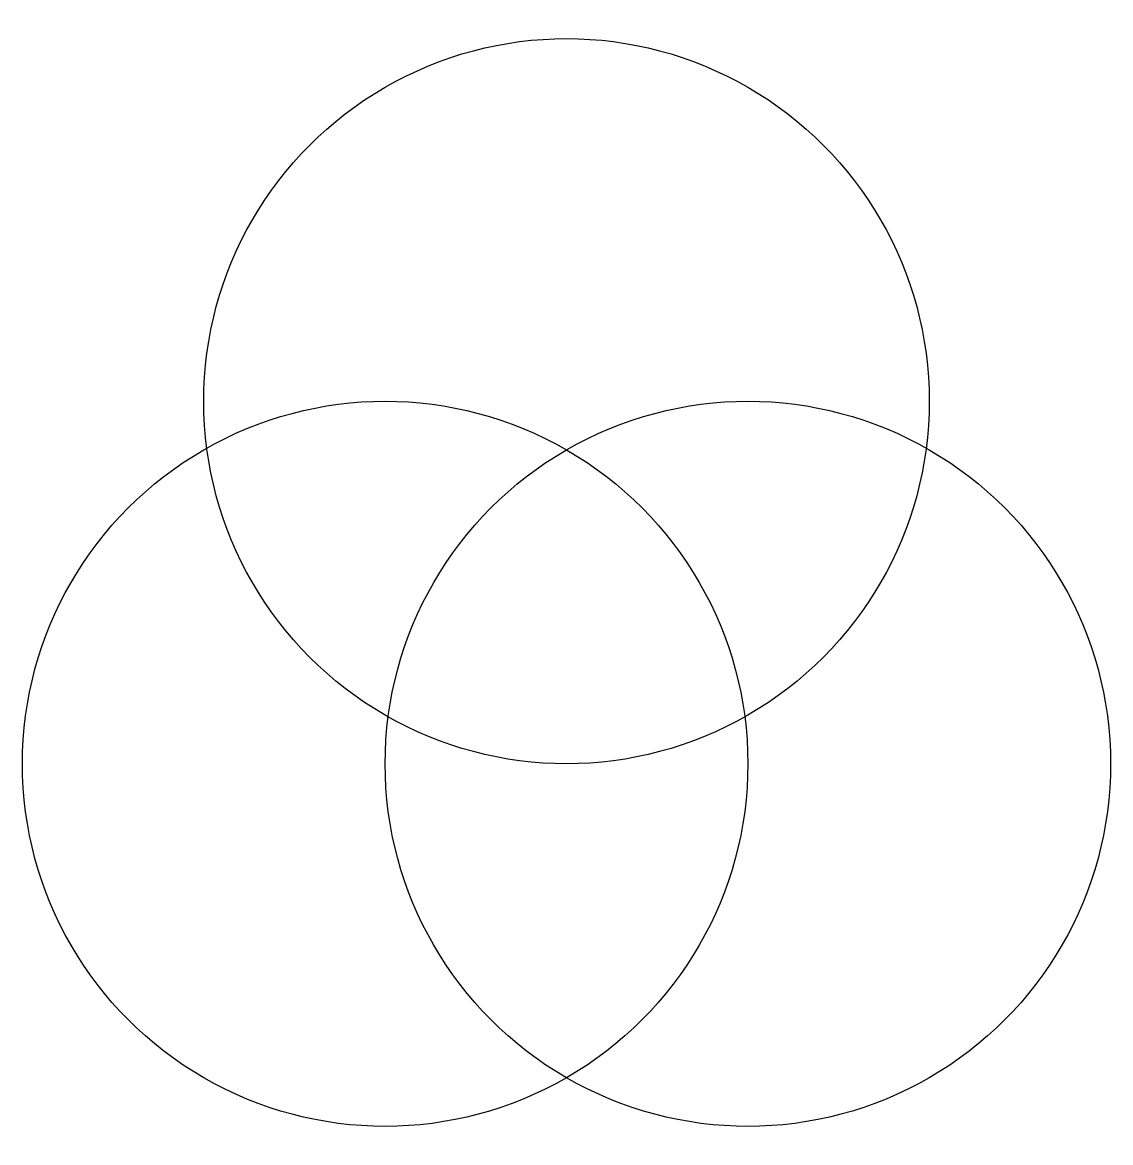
# Model space of a CAD drawing. Extents: x 0 to 42.5, y -0.6 to 43.2.
import ezdxf

# ---------------------------------------------------------------- set-up
doc = ezdxf.new("R2010")
doc.units = 0
for name, color, linetype in [('Layer_1', 7, 'CONTINUOUS'), ('Layer_2', 7, 'CONTINUOUS'), ('Layer_3', 7, 'CONTINUOUS')]:
    doc.layers.add(name, color=color, linetype=linetype)

msp = doc.modelspace()

# ---------------------------------------------------------------- linework, layer by layer
at = {"layer": 'Layer_1', "color": 7}
msp.add_lwpolyline([(28.346457, 14.173228)], close=True, dxfattribs=at)
for points in [[(7.086614, 26.447604), (11.471826, 28.979408), (16.87463, 28.979408), (21.259843, 26.447604)], [(0, 14.173228), (0, 19.236835), (2.701402, 23.915801), (7.086614, 26.447604)], [(21.259843, 26.447604), (25.645055, 23.915801), (28.346457, 19.236835), (28.346457, 14.173228)], [(7.086614, 1.898853), (2.701402, 4.430656), (0, 9.109622), (0, 14.173228)], [(28.346457, 14.173228), (28.346457, 9.109622), (25.645055, 4.430656), (21.259843, 1.898853)], [(21.259843, 1.898853), (16.87463, -0.632951), (11.471826, -0.632951), (7.086614, 1.898853)]]:
    msp.add_open_spline(points, degree=3, dxfattribs=at)
at = {"layer": 'Layer_2', "color": 7}
msp.add_lwpolyline([(42.519685, 14.173228)], close=True, dxfattribs=at)
for points in [[(21.259843, 26.447604), (25.645055, 28.979408), (31.047859, 28.979408), (35.433071, 26.447604)], [(14.173228, 14.173228), (14.173228, 19.236835), (16.87463, 23.915801), (21.259843, 26.447604)], [(35.433071, 26.447604), (39.818283, 23.915801), (42.519685, 19.236835), (42.519685, 14.173228)], [(21.259843, 1.898853), (16.87463, 4.430656), (14.173228, 9.109622), (14.173228, 14.173228)], [(42.519685, 14.173228), (42.519685, 9.109622), (39.818283, 4.430656), (35.433071, 1.898853)], [(35.433071, 1.898853), (31.047859, -0.632951), (25.645055, -0.632951), (21.259843, 1.898853)]]:
    msp.add_open_spline(points, degree=3, dxfattribs=at)
at = {"layer": 'Layer_3', "color": 7}
msp.add_lwpolyline([(35.433071, 28.346457)], close=True, dxfattribs=at)
for points in [[(14.173228, 40.620832), (18.55844, 43.152636), (23.961245, 43.152636), (28.346457, 40.620832)], [(7.086614, 28.346457), (7.086614, 33.410063), (9.788016, 38.089029), (14.173228, 40.620832)], [(28.346457, 40.620832), (32.731669, 38.089029), (35.433071, 33.410063), (35.433071, 28.346457)], [(14.173228, 16.072081), (9.788016, 18.603884), (7.086614, 23.28285), (7.086614, 28.346457)], [(35.433071, 28.346457), (35.433071, 23.28285), (32.731669, 18.603884), (28.346457, 16.072081)], [(28.346457, 16.072081), (23.961245, 13.540277), (18.55844, 13.540277), (14.173228, 16.072081)]]:
    msp.add_open_spline(points, degree=3, dxfattribs=at)

doc.saveas('drawing.dxf')
